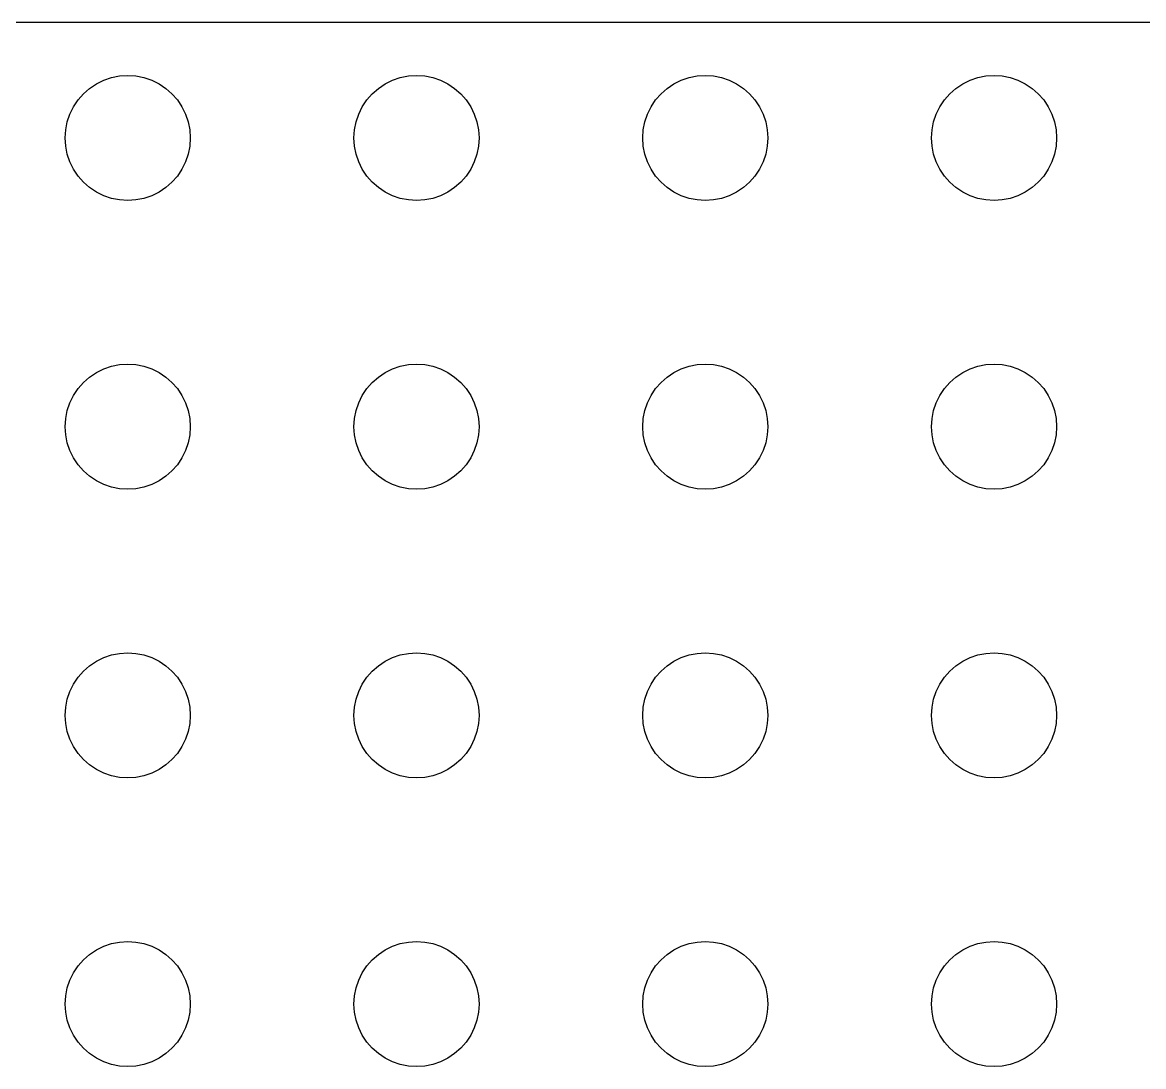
# Model space of a CAD drawing. Header units: metres. Extents: x -111 to 111, y -111 to 111.
# Drawn here: x -5.5 to 52.8, y 56.8 to 111 of the extents above; entities that cross this region are included whole.
import ezdxf

# ---------------------------------------------------------------- set-up
doc = ezdxf.new("R2010")
doc.units = ezdxf.units.M

msp = doc.modelspace()

# ---------------------------------------------------------------- linework, layer by layer
for p, q in [((106.005, 111.005), (-106.005, 111.005)), ((-1.97847, 107.578), (-1.625, 107.815)), ((-1.625, 107.815), (-1.24371, 108.003)), ((-1.24371, 108.003), (-0.84116, 108.139)), ((-0.84116, 108.139), (-0.42421, 108.222)), ((-0.42421, 108.222), (0, 108.25)), ((0, 108.25), (0.42421, 108.222)), ((0.42421, 108.222), (0.84116, 108.139)), ((0.84116, 108.139), (1.24371, 108.003)), ((1.24371, 108.003), (1.625, 107.815)), ((1.625, 107.815), (1.97847, 107.578)), ((13.0215, 107.578), (13.375, 107.815)), ((13.375, 107.815), (13.7563, 108.003)), ((13.7563, 108.003), (14.1588, 108.139)), ((14.1588, 108.139), (14.5758, 108.222)), ((14.5758, 108.222), (15, 108.25)), ((15, 108.25), (15.4242, 108.222)), ((15.4242, 108.222), (15.8412, 108.139)), ((15.8412, 108.139), (16.2437, 108.003)), ((16.2437, 108.003), (16.625, 107.815)), ((16.625, 107.815), (16.9785, 107.578)), ((28.0215, 107.578), (28.375, 107.815)), ((28.375, 107.815), (28.7563, 108.003)), ((28.7563, 108.003), (29.1588, 108.139)), ((29.1588, 108.139), (29.5758, 108.222)), ((29.5758, 108.222), (30, 108.25)), ((30, 108.25), (30.4242, 108.222)), ((30.4242, 108.222), (30.8412, 108.139)), ((30.8412, 108.139), (31.2437, 108.003)), ((31.2437, 108.003), (31.625, 107.815)), ((31.625, 107.815), (31.9785, 107.578)), ((43.0215, 107.578), (43.375, 107.815)), ((43.375, 107.815), (43.7563, 108.003)), ((43.7563, 108.003), (44.1588, 108.139)), ((44.1588, 108.139), (44.5758, 108.222)), ((44.5758, 108.222), (45, 108.25)), ((45, 108.25), (45.4242, 108.222)), ((45.4242, 108.222), (45.8412, 108.139)), ((45.8412, 108.139), (46.2437, 108.003)), ((46.2437, 108.003), (46.625, 107.815)), ((46.625, 107.815), (46.9785, 107.578)), ((-2.57838, 106.978), (-2.2981, 107.298)), ((-2.2981, 107.298), (-1.97847, 107.578)), ((1.97847, 107.578), (2.2981, 107.298)), ((2.2981, 107.298), (2.57838, 106.978)), ((12.4216, 106.978), (12.7019, 107.298)), ((12.7019, 107.298), (13.0215, 107.578)), ((16.9785, 107.578), (17.2981, 107.298)), ((17.2981, 107.298), (17.5784, 106.978)), ((27.4216, 106.978), (27.7019, 107.298)), ((27.7019, 107.298), (28.0215, 107.578)), ((31.9785, 107.578), (32.2981, 107.298)), ((32.2981, 107.298), (32.5784, 106.978)), ((42.4216, 106.978), (42.7019, 107.298)), ((42.7019, 107.298), (43.0215, 107.578)), ((46.9785, 107.578), (47.2981, 107.298)), ((47.2981, 107.298), (47.5784, 106.978)), ((-3.00259, 106.244), (-2.81458, 106.625)), ((-2.81458, 106.625), (-2.57838, 106.978)), ((2.57838, 106.978), (2.81458, 106.625)), ((2.81458, 106.625), (3.00259, 106.244)), ((11.9974, 106.244), (12.1854, 106.625)), ((12.1854, 106.625), (12.4216, 106.978)), ((17.5784, 106.978), (17.8146, 106.625)), ((17.8146, 106.625), (18.0026, 106.244)), ((26.9974, 106.244), (27.1854, 106.625)), ((27.1854, 106.625), (27.4216, 106.978)), ((32.5784, 106.978), (32.8146, 106.625)), ((32.8146, 106.625), (33.0026, 106.244)), ((41.9974, 106.244), (42.1854, 106.625)), ((42.1854, 106.625), (42.4216, 106.978)), ((47.5784, 106.978), (47.8146, 106.625)), ((47.8146, 106.625), (48.0026, 106.244)), ((-3.13925, 105.841), (-3.00259, 106.244)), ((3.00259, 106.244), (3.13925, 105.841)), ((11.8607, 105.841), (11.9974, 106.244)), ((18.0026, 106.244), (18.1393, 105.841)), ((26.8607, 105.841), (26.9974, 106.244)), ((33.0026, 106.244), (33.1393, 105.841)), ((41.8607, 105.841), (41.9974, 106.244)), ((48.0026, 106.244), (48.1393, 105.841)), ((-3.25, 105), (-3.22218, 105.424)), ((-3.22218, 105.424), (-3.13925, 105.841)), ((3.13925, 105.841), (3.22218, 105.424)), ((3.22218, 105.424), (3.25, 105)), ((11.75, 105), (11.7778, 105.424)), ((11.7778, 105.424), (11.8607, 105.841)), ((18.1393, 105.841), (18.2222, 105.424)), ((18.2222, 105.424), (18.25, 105)), ((26.75, 105), (26.7778, 105.424)), ((26.7778, 105.424), (26.8607, 105.841)), ((33.1393, 105.841), (33.2222, 105.424)), ((33.2222, 105.424), (33.25, 105)), ((41.75, 105), (41.7778, 105.424)), ((41.7778, 105.424), (41.8607, 105.841)), ((48.1393, 105.841), (48.2222, 105.424)), ((48.2222, 105.424), (48.25, 105)), ((-3.22218, 104.576), (-3.25, 105)), ((3.25, 105), (3.22218, 104.576)), ((11.7778, 104.576), (11.75, 105)), ((18.25, 105), (18.2222, 104.576)), ((26.7778, 104.576), (26.75, 105)), ((33.25, 105), (33.2222, 104.576)), ((41.7778, 104.576), (41.75, 105)), ((48.25, 105), (48.2222, 104.576)), ((-3.13925, 104.159), (-3.22218, 104.576)), ((3.22218, 104.576), (3.13925, 104.159)), ((11.8607, 104.159), (11.7778, 104.576)), ((18.2222, 104.576), (18.1393, 104.159)), ((26.8607, 104.159), (26.7778, 104.576)), ((33.2222, 104.576), (33.1393, 104.159)), ((41.8607, 104.159), (41.7778, 104.576)), ((48.2222, 104.576), (48.1393, 104.159)), ((-3.00259, 103.756), (-3.13925, 104.159)), ((-2.81458, 103.375), (-3.00259, 103.756)), ((3.00259, 103.756), (2.81458, 103.375)), ((3.13925, 104.159), (3.00259, 103.756)), ((11.9974, 103.756), (11.8607, 104.159)), ((12.1854, 103.375), (11.9974, 103.756)), ((18.0026, 103.756), (17.8146, 103.375)), ((18.1393, 104.159), (18.0026, 103.756)), ((26.9974, 103.756), (26.8607, 104.159)), ((27.1854, 103.375), (26.9974, 103.756)), ((33.0026, 103.756), (32.8146, 103.375)), ((33.1393, 104.159), (33.0026, 103.756)), ((41.9974, 103.756), (41.8607, 104.159)), ((42.1854, 103.375), (41.9974, 103.756)), ((48.0026, 103.756), (47.8146, 103.375)), ((48.1393, 104.159), (48.0026, 103.756)), ((-2.57838, 103.022), (-2.81458, 103.375)), ((2.81458, 103.375), (2.57838, 103.022)), ((12.4216, 103.022), (12.1854, 103.375)), ((17.8146, 103.375), (17.5784, 103.022)), ((27.4216, 103.022), (27.1854, 103.375)), ((32.8146, 103.375), (32.5784, 103.022)), ((42.4216, 103.022), (42.1854, 103.375)), ((47.8146, 103.375), (47.5784, 103.022)), ((-2.2981, 102.702), (-2.57838, 103.022)), ((-1.97847, 102.422), (-2.2981, 102.702)), ((2.2981, 102.702), (1.97847, 102.422)), ((2.57838, 103.022), (2.2981, 102.702)), ((12.7019, 102.702), (12.4216, 103.022)), ((13.0215, 102.422), (12.7019, 102.702)), ((17.2981, 102.702), (16.9785, 102.422)), ((17.5784, 103.022), (17.2981, 102.702)), ((27.7019, 102.702), (27.4216, 103.022)), ((28.0215, 102.422), (27.7019, 102.702)), ((32.2981, 102.702), (31.9785, 102.422)), ((32.5784, 103.022), (32.2981, 102.702)), ((42.7019, 102.702), (42.4216, 103.022)), ((43.0215, 102.422), (42.7019, 102.702)), ((47.2981, 102.702), (46.9785, 102.422)), ((47.5784, 103.022), (47.2981, 102.702)), ((-1.625, 102.185), (-1.97847, 102.422)), ((-1.24371, 101.997), (-1.625, 102.185)), ((-0.84116, 101.861), (-1.24371, 101.997)), ((1.24371, 101.997), (0.84116, 101.861)), ((1.625, 102.185), (1.24371, 101.997)), ((1.97847, 102.422), (1.625, 102.185)), ((13.375, 102.185), (13.0215, 102.422)), ((13.7563, 101.997), (13.375, 102.185)), ((14.1588, 101.861), (13.7563, 101.997)), ((16.2437, 101.997), (15.8412, 101.861)), ((16.625, 102.185), (16.2437, 101.997)), ((16.9785, 102.422), (16.625, 102.185)), ((28.375, 102.185), (28.0215, 102.422)), ((28.7563, 101.997), (28.375, 102.185)), ((29.1588, 101.861), (28.7563, 101.997)), ((31.2437, 101.997), (30.8412, 101.861)), ((31.625, 102.185), (31.2437, 101.997)), ((31.9785, 102.422), (31.625, 102.185)), ((43.375, 102.185), (43.0215, 102.422)), ((43.7563, 101.997), (43.375, 102.185)), ((44.1588, 101.861), (43.7563, 101.997)), ((46.2437, 101.997), (45.8412, 101.861)), ((46.625, 102.185), (46.2437, 101.997)), ((46.9785, 102.422), (46.625, 102.185)), ((-0.42421, 101.778), (-0.84116, 101.861)), ((0, 101.75), (-0.42421, 101.778)), ((0.42421, 101.778), (0, 101.75)), ((0.84116, 101.861), (0.42421, 101.778)), ((14.5758, 101.778), (14.1588, 101.861)), ((15, 101.75), (14.5758, 101.778)), ((15.4242, 101.778), (15, 101.75)), ((15.8412, 101.861), (15.4242, 101.778)), ((29.5758, 101.778), (29.1588, 101.861)), ((30, 101.75), (29.5758, 101.778)), ((30.4242, 101.778), (30, 101.75)), ((30.8412, 101.861), (30.4242, 101.778)), ((44.5758, 101.778), (44.1588, 101.861)), ((45, 101.75), (44.5758, 101.778)), ((45.4242, 101.778), (45, 101.75)), ((45.8412, 101.861), (45.4242, 101.778)), ((-0.84116, 93.1393), (-0.42421, 93.2222)), ((-0.42421, 93.2222), (0, 93.25)), ((0, 93.25), (0.42421, 93.2222)), ((0.42421, 93.2222), (0.84116, 93.1393)), ((14.1588, 93.1393), (14.5758, 93.2222)), ((14.5758, 93.2222), (15, 93.25)), ((15, 93.25), (15.4242, 93.2222)), ((15.4242, 93.2222), (15.8412, 93.1393)), ((29.1588, 93.1393), (29.5758, 93.2222)), ((29.5758, 93.2222), (30, 93.25)), ((30, 93.25), (30.4242, 93.2222)), ((30.4242, 93.2222), (30.8412, 93.1393)), ((44.1588, 93.1393), (44.5758, 93.2222)), ((44.5758, 93.2222), (45, 93.25)), ((45, 93.25), (45.4242, 93.2222)), ((45.4242, 93.2222), (45.8412, 93.1393)), ((-1.97847, 92.5784), (-1.625, 92.8146)), ((-1.625, 92.8146), (-1.24371, 93.0026)), ((-1.24371, 93.0026), (-0.84116, 93.1393)), ((0.84116, 93.1393), (1.24371, 93.0026)), ((1.24371, 93.0026), (1.625, 92.8146)), ((1.625, 92.8146), (1.97847, 92.5784)), ((13.0215, 92.5784), (13.375, 92.8146)), ((13.375, 92.8146), (13.7563, 93.0026)), ((13.7563, 93.0026), (14.1588, 93.1393)), ((15.8412, 93.1393), (16.2437, 93.0026)), ((16.2437, 93.0026), (16.625, 92.8146)), ((16.625, 92.8146), (16.9785, 92.5784)), ((28.0215, 92.5784), (28.375, 92.8146)), ((28.375, 92.8146), (28.7563, 93.0026)), ((28.7563, 93.0026), (29.1588, 93.1393)), ((30.8412, 93.1393), (31.2437, 93.0026)), ((31.2437, 93.0026), (31.625, 92.8146)), ((31.625, 92.8146), (31.9785, 92.5784)), ((43.0215, 92.5784), (43.375, 92.8146)), ((43.375, 92.8146), (43.7563, 93.0026)), ((43.7563, 93.0026), (44.1588, 93.1393)), ((45.8412, 93.1393), (46.2437, 93.0026)), ((46.2437, 93.0026), (46.625, 92.8146)), ((46.625, 92.8146), (46.9785, 92.5784)), ((-2.57838, 91.9785), (-2.2981, 92.2981)), ((-2.2981, 92.2981), (-1.97847, 92.5784)), ((1.97847, 92.5784), (2.2981, 92.2981)), ((2.2981, 92.2981), (2.57838, 91.9785)), ((12.4216, 91.9785), (12.7019, 92.2981)), ((12.7019, 92.2981), (13.0215, 92.5784)), ((16.9785, 92.5784), (17.2981, 92.2981)), ((17.2981, 92.2981), (17.5784, 91.9785)), ((27.4216, 91.9785), (27.7019, 92.2981)), ((27.7019, 92.2981), (28.0215, 92.5784)), ((31.9785, 92.5784), (32.2981, 92.2981)), ((32.2981, 92.2981), (32.5784, 91.9785)), ((42.4216, 91.9785), (42.7019, 92.2981)), ((42.7019, 92.2981), (43.0215, 92.5784)), ((46.9785, 92.5784), (47.2981, 92.2981)), ((47.2981, 92.2981), (47.5784, 91.9785)), ((-3.00259, 91.2437), (-2.81458, 91.625)), ((-2.81458, 91.625), (-2.57838, 91.9785)), ((2.57838, 91.9785), (2.81458, 91.625)), ((2.81458, 91.625), (3.00259, 91.2437)), ((11.9974, 91.2437), (12.1854, 91.625)), ((12.1854, 91.625), (12.4216, 91.9785)), ((17.5784, 91.9785), (17.8146, 91.625)), ((17.8146, 91.625), (18.0026, 91.2437)), ((26.9974, 91.2437), (27.1854, 91.625)), ((27.1854, 91.625), (27.4216, 91.9785)), ((32.5784, 91.9785), (32.8146, 91.625)), ((32.8146, 91.625), (33.0026, 91.2437)), ((41.9974, 91.2437), (42.1854, 91.625)), ((42.1854, 91.625), (42.4216, 91.9785)), ((47.5784, 91.9785), (47.8146, 91.625)), ((47.8146, 91.625), (48.0026, 91.2437)), ((-3.13925, 90.8412), (-3.00259, 91.2437)), ((3.00259, 91.2437), (3.13925, 90.8412)), ((11.8607, 90.8412), (11.9974, 91.2437)), ((18.0026, 91.2437), (18.1393, 90.8412)), ((26.8607, 90.8412), (26.9974, 91.2437)), ((33.0026, 91.2437), (33.1393, 90.8412)), ((41.8607, 90.8412), (41.9974, 91.2437)), ((48.0026, 91.2437), (48.1393, 90.8412)), ((-3.25, 90), (-3.22218, 90.4242)), ((-3.22218, 90.4242), (-3.13925, 90.8412)), ((3.13925, 90.8412), (3.22218, 90.4242)), ((3.22218, 90.4242), (3.25, 90)), ((11.75, 90), (11.7778, 90.4242)), ((11.7778, 90.4242), (11.8607, 90.8412)), ((18.1393, 90.8412), (18.2222, 90.4242)), ((18.2222, 90.4242), (18.25, 90)), ((26.75, 90), (26.7778, 90.4242)), ((26.7778, 90.4242), (26.8607, 90.8412)), ((33.1393, 90.8412), (33.2222, 90.4242)), ((33.2222, 90.4242), (33.25, 90)), ((41.75, 90), (41.7778, 90.4242)), ((41.7778, 90.4242), (41.8607, 90.8412)), ((48.1393, 90.8412), (48.2222, 90.4242)), ((48.2222, 90.4242), (48.25, 90)), ((-3.22218, 89.5758), (-3.25, 90)), ((3.25, 90), (3.22218, 89.5758)), ((11.7778, 89.5758), (11.75, 90)), ((18.25, 90), (18.2222, 89.5758)), ((26.7778, 89.5758), (26.75, 90)), ((33.25, 90), (33.2222, 89.5758)), ((41.7778, 89.5758), (41.75, 90)), ((48.25, 90), (48.2222, 89.5758)), ((-3.13925, 89.1588), (-3.22218, 89.5758)), ((-3.00259, 88.7563), (-3.13925, 89.1588)), ((3.13925, 89.1588), (3.00259, 88.7563)), ((3.22218, 89.5758), (3.13925, 89.1588)), ((11.8607, 89.1588), (11.7778, 89.5758)), ((11.9974, 88.7563), (11.8607, 89.1588)), ((18.1393, 89.1588), (18.0026, 88.7563)), ((18.2222, 89.5758), (18.1393, 89.1588)), ((26.8607, 89.1588), (26.7778, 89.5758)), ((26.9974, 88.7563), (26.8607, 89.1588)), ((33.1393, 89.1588), (33.0026, 88.7563)), ((33.2222, 89.5758), (33.1393, 89.1588)), ((41.8607, 89.1588), (41.7778, 89.5758)), ((41.9974, 88.7563), (41.8607, 89.1588)), ((48.1393, 89.1588), (48.0026, 88.7563)), ((48.2222, 89.5758), (48.1393, 89.1588)), ((-2.81458, 88.375), (-3.00259, 88.7563)), ((3.00259, 88.7563), (2.81458, 88.375)), ((12.1854, 88.375), (11.9974, 88.7563)), ((18.0026, 88.7563), (17.8146, 88.375)), ((27.1854, 88.375), (26.9974, 88.7563)), ((33.0026, 88.7563), (32.8146, 88.375)), ((42.1854, 88.375), (41.9974, 88.7563)), ((48.0026, 88.7563), (47.8146, 88.375)), ((-2.57838, 88.0215), (-2.81458, 88.375)), ((-2.2981, 87.7019), (-2.57838, 88.0215)), ((2.57838, 88.0215), (2.2981, 87.7019)), ((2.81458, 88.375), (2.57838, 88.0215)), ((12.4216, 88.0215), (12.1854, 88.375)), ((12.7019, 87.7019), (12.4216, 88.0215)), ((17.5784, 88.0215), (17.2981, 87.7019)), ((17.8146, 88.375), (17.5784, 88.0215)), ((27.4216, 88.0215), (27.1854, 88.375)), ((27.7019, 87.7019), (27.4216, 88.0215)), ((32.5784, 88.0215), (32.2981, 87.7019)), ((32.8146, 88.375), (32.5784, 88.0215)), ((42.4216, 88.0215), (42.1854, 88.375)), ((42.7019, 87.7019), (42.4216, 88.0215)), ((47.5784, 88.0215), (47.2981, 87.7019)), ((47.8146, 88.375), (47.5784, 88.0215)), ((-1.97847, 87.4216), (-2.2981, 87.7019)), ((-1.625, 87.1854), (-1.97847, 87.4216)), ((1.97847, 87.4216), (1.625, 87.1854)), ((2.2981, 87.7019), (1.97847, 87.4216)), ((13.0215, 87.4216), (12.7019, 87.7019)), ((13.375, 87.1854), (13.0215, 87.4216)), ((16.9785, 87.4216), (16.625, 87.1854)), ((17.2981, 87.7019), (16.9785, 87.4216)), ((28.0215, 87.4216), (27.7019, 87.7019)), ((28.375, 87.1854), (28.0215, 87.4216)), ((31.9785, 87.4216), (31.625, 87.1854)), ((32.2981, 87.7019), (31.9785, 87.4216)), ((43.0215, 87.4216), (42.7019, 87.7019)), ((43.375, 87.1854), (43.0215, 87.4216)), ((46.9785, 87.4216), (46.625, 87.1854)), ((47.2981, 87.7019), (46.9785, 87.4216)), ((-1.24371, 86.9974), (-1.625, 87.1854)), ((-0.84116, 86.8607), (-1.24371, 86.9974)), ((-0.42421, 86.7778), (-0.84116, 86.8607)), ((0, 86.75), (-0.42421, 86.7778)), ((0.42421, 86.7778), (0, 86.75)), ((0.84116, 86.8607), (0.42421, 86.7778)), ((1.24371, 86.9974), (0.84116, 86.8607)), ((1.625, 87.1854), (1.24371, 86.9974)), ((13.7563, 86.9974), (13.375, 87.1854)), ((14.1588, 86.8607), (13.7563, 86.9974)), ((14.5758, 86.7778), (14.1588, 86.8607)), ((15, 86.75), (14.5758, 86.7778)), ((15.4242, 86.7778), (15, 86.75)), ((15.8412, 86.8607), (15.4242, 86.7778)), ((16.2437, 86.9974), (15.8412, 86.8607)), ((16.625, 87.1854), (16.2437, 86.9974)), ((28.7563, 86.9974), (28.375, 87.1854)), ((29.1588, 86.8607), (28.7563, 86.9974)), ((29.5758, 86.7778), (29.1588, 86.8607)), ((30, 86.75), (29.5758, 86.7778)), ((30.4242, 86.7778), (30, 86.75)), ((30.8412, 86.8607), (30.4242, 86.7778)), ((31.2437, 86.9974), (30.8412, 86.8607)), ((31.625, 87.1854), (31.2437, 86.9974)), ((43.7563, 86.9974), (43.375, 87.1854)), ((44.1588, 86.8607), (43.7563, 86.9974)), ((44.5758, 86.7778), (44.1588, 86.8607)), ((45, 86.75), (44.5758, 86.7778)), ((45.4242, 86.7778), (45, 86.75)), ((45.8412, 86.8607), (45.4242, 86.7778)), ((46.2437, 86.9974), (45.8412, 86.8607)), ((46.625, 87.1854), (46.2437, 86.9974)), ((-1.24371, 78.0026), (-0.84116, 78.1393)), ((-0.84116, 78.1393), (-0.42421, 78.2222)), ((-0.42421, 78.2222), (0, 78.25)), ((0, 78.25), (0.42421, 78.2222)), ((0.42421, 78.2222), (0.84116, 78.1393)), ((0.84116, 78.1393), (1.24371, 78.0026)), ((13.7563, 78.0026), (14.1588, 78.1393)), ((14.1588, 78.1393), (14.5758, 78.2222)), ((14.5758, 78.2222), (15, 78.25)), ((15, 78.25), (15.4242, 78.2222)), ((15.4242, 78.2222), (15.8412, 78.1393)), ((15.8412, 78.1393), (16.2437, 78.0026)), ((28.7563, 78.0026), (29.1588, 78.1393)), ((29.1588, 78.1393), (29.5758, 78.2222)), ((29.5758, 78.2222), (30, 78.25)), ((30, 78.25), (30.4242, 78.2222)), ((30.4242, 78.2222), (30.8412, 78.1393)), ((30.8412, 78.1393), (31.2437, 78.0026)), ((43.7563, 78.0026), (44.1588, 78.1393)), ((44.1588, 78.1393), (44.5758, 78.2222)), ((44.5758, 78.2222), (45, 78.25)), ((45, 78.25), (45.4242, 78.2222)), ((45.4242, 78.2222), (45.8412, 78.1393)), ((45.8412, 78.1393), (46.2437, 78.0026)), ((-2.2981, 77.2981), (-1.97847, 77.5784)), ((-1.97847, 77.5784), (-1.625, 77.8146)), ((-1.625, 77.8146), (-1.24371, 78.0026)), ((1.24371, 78.0026), (1.625, 77.8146)), ((1.625, 77.8146), (1.97847, 77.5784)), ((1.97847, 77.5784), (2.2981, 77.2981)), ((12.7019, 77.2981), (13.0215, 77.5784)), ((13.0215, 77.5784), (13.375, 77.8146)), ((13.375, 77.8146), (13.7563, 78.0026)), ((16.2437, 78.0026), (16.625, 77.8146)), ((16.625, 77.8146), (16.9785, 77.5784)), ((16.9785, 77.5784), (17.2981, 77.2981)), ((27.7019, 77.2981), (28.0215, 77.5784)), ((28.0215, 77.5784), (28.375, 77.8146)), ((28.375, 77.8146), (28.7563, 78.0026)), ((31.2437, 78.0026), (31.625, 77.8146)), ((31.625, 77.8146), (31.9785, 77.5784)), ((31.9785, 77.5784), (32.2981, 77.2981)), ((42.7019, 77.2981), (43.0215, 77.5784)), ((43.0215, 77.5784), (43.375, 77.8146)), ((43.375, 77.8146), (43.7563, 78.0026)), ((46.2437, 78.0026), (46.625, 77.8146)), ((46.625, 77.8146), (46.9785, 77.5784)), ((46.9785, 77.5784), (47.2981, 77.2981)), ((-2.81458, 76.625), (-2.57838, 76.9785)), ((-2.57838, 76.9785), (-2.2981, 77.2981)), ((2.2981, 77.2981), (2.57838, 76.9785)), ((2.57838, 76.9785), (2.81458, 76.625)), ((12.1854, 76.625), (12.4216, 76.9785)), ((12.4216, 76.9785), (12.7019, 77.2981)), ((17.2981, 77.2981), (17.5784, 76.9785)), ((17.5784, 76.9785), (17.8146, 76.625)), ((27.1854, 76.625), (27.4216, 76.9785)), ((27.4216, 76.9785), (27.7019, 77.2981)), ((32.2981, 77.2981), (32.5784, 76.9785)), ((32.5784, 76.9785), (32.8146, 76.625)), ((42.1854, 76.625), (42.4216, 76.9785)), ((42.4216, 76.9785), (42.7019, 77.2981)), ((47.2981, 77.2981), (47.5784, 76.9785)), ((47.5784, 76.9785), (47.8146, 76.625)), ((-3.00259, 76.2437), (-2.81458, 76.625)), ((2.81458, 76.625), (3.00259, 76.2437)), ((11.9974, 76.2437), (12.1854, 76.625)), ((17.8146, 76.625), (18.0026, 76.2437)), ((26.9974, 76.2437), (27.1854, 76.625)), ((32.8146, 76.625), (33.0026, 76.2437)), ((41.9974, 76.2437), (42.1854, 76.625)), ((47.8146, 76.625), (48.0026, 76.2437)), ((-3.22218, 75.4242), (-3.13925, 75.8412)), ((-3.13925, 75.8412), (-3.00259, 76.2437)), ((3.00259, 76.2437), (3.13925, 75.8412)), ((3.13925, 75.8412), (3.22218, 75.4242)), ((11.7778, 75.4242), (11.8607, 75.8412)), ((11.8607, 75.8412), (11.9974, 76.2437)), ((18.0026, 76.2437), (18.1393, 75.8412)), ((18.1393, 75.8412), (18.2222, 75.4242)), ((26.7778, 75.4242), (26.8607, 75.8412)), ((26.8607, 75.8412), (26.9974, 76.2437)), ((33.0026, 76.2437), (33.1393, 75.8412)), ((33.1393, 75.8412), (33.2222, 75.4242)), ((41.7778, 75.4242), (41.8607, 75.8412)), ((41.8607, 75.8412), (41.9974, 76.2437)), ((48.0026, 76.2437), (48.1393, 75.8412)), ((48.1393, 75.8412), (48.2222, 75.4242)), ((-3.25, 75), (-3.22218, 75.4242)), ((3.22218, 75.4242), (3.25, 75)), ((11.75, 75), (11.7778, 75.4242)), ((18.2222, 75.4242), (18.25, 75)), ((26.75, 75), (26.7778, 75.4242)), ((33.2222, 75.4242), (33.25, 75)), ((41.75, 75), (41.7778, 75.4242)), ((48.2222, 75.4242), (48.25, 75)), ((-3.22218, 74.5758), (-3.25, 75)), ((-3.13925, 74.1588), (-3.22218, 74.5758)), ((3.22218, 74.5758), (3.13925, 74.1588)), ((3.25, 75), (3.22218, 74.5758)), ((11.7778, 74.5758), (11.75, 75)), ((11.8607, 74.1588), (11.7778, 74.5758)), ((18.2222, 74.5758), (18.1393, 74.1588)), ((18.25, 75), (18.2222, 74.5758)), ((26.7778, 74.5758), (26.75, 75)), ((26.8607, 74.1588), (26.7778, 74.5758)), ((33.2222, 74.5758), (33.1393, 74.1588)), ((33.25, 75), (33.2222, 74.5758)), ((41.7778, 74.5758), (41.75, 75)), ((41.8607, 74.1588), (41.7778, 74.5758)), ((48.2222, 74.5758), (48.1393, 74.1588)), ((48.25, 75), (48.2222, 74.5758)), ((-3.00259, 73.7563), (-3.13925, 74.1588)), ((3.13925, 74.1588), (3.00259, 73.7563)), ((11.9974, 73.7563), (11.8607, 74.1588)), ((18.1393, 74.1588), (18.0026, 73.7563)), ((26.9974, 73.7563), (26.8607, 74.1588)), ((33.1393, 74.1588), (33.0026, 73.7563)), ((41.9974, 73.7563), (41.8607, 74.1588)), ((48.1393, 74.1588), (48.0026, 73.7563)), ((-2.81458, 73.375), (-3.00259, 73.7563)), ((3.00259, 73.7563), (2.81458, 73.375)), ((12.1854, 73.375), (11.9974, 73.7563)), ((18.0026, 73.7563), (17.8146, 73.375)), ((27.1854, 73.375), (26.9974, 73.7563)), ((33.0026, 73.7563), (32.8146, 73.375)), ((42.1854, 73.375), (41.9974, 73.7563)), ((48.0026, 73.7563), (47.8146, 73.375)), ((-2.57838, 73.0215), (-2.81458, 73.375)), ((-2.2981, 72.7019), (-2.57838, 73.0215)), ((2.57838, 73.0215), (2.2981, 72.7019)), ((2.81458, 73.375), (2.57838, 73.0215)), ((12.4216, 73.0215), (12.1854, 73.375)), ((12.7019, 72.7019), (12.4216, 73.0215)), ((17.5784, 73.0215), (17.2981, 72.7019)), ((17.8146, 73.375), (17.5784, 73.0215)), ((27.4216, 73.0215), (27.1854, 73.375)), ((27.7019, 72.7019), (27.4216, 73.0215)), ((32.5784, 73.0215), (32.2981, 72.7019)), ((32.8146, 73.375), (32.5784, 73.0215)), ((42.4216, 73.0215), (42.1854, 73.375)), ((42.7019, 72.7019), (42.4216, 73.0215)), ((47.5784, 73.0215), (47.2981, 72.7019)), ((47.8146, 73.375), (47.5784, 73.0215)), ((-1.97847, 72.4216), (-2.2981, 72.7019)), ((-1.625, 72.1854), (-1.97847, 72.4216)), ((1.97847, 72.4216), (1.625, 72.1854)), ((2.2981, 72.7019), (1.97847, 72.4216)), ((13.0215, 72.4216), (12.7019, 72.7019)), ((13.375, 72.1854), (13.0215, 72.4216)), ((16.9785, 72.4216), (16.625, 72.1854)), ((17.2981, 72.7019), (16.9785, 72.4216)), ((28.0215, 72.4216), (27.7019, 72.7019)), ((28.375, 72.1854), (28.0215, 72.4216)), ((31.9785, 72.4216), (31.625, 72.1854)), ((32.2981, 72.7019), (31.9785, 72.4216)), ((43.0215, 72.4216), (42.7019, 72.7019)), ((43.375, 72.1854), (43.0215, 72.4216)), ((46.9785, 72.4216), (46.625, 72.1854)), ((47.2981, 72.7019), (46.9785, 72.4216)), ((-1.24371, 71.9974), (-1.625, 72.1854)), ((-0.84116, 71.8607), (-1.24371, 71.9974)), ((-0.42421, 71.7778), (-0.84116, 71.8607)), ((0, 71.75), (-0.42421, 71.7778)), ((0.42421, 71.7778), (0, 71.75)), ((0.84116, 71.8607), (0.42421, 71.7778)), ((1.24371, 71.9974), (0.84116, 71.8607)), ((1.625, 72.1854), (1.24371, 71.9974)), ((13.7563, 71.9974), (13.375, 72.1854)), ((14.1588, 71.8607), (13.7563, 71.9974)), ((14.5758, 71.7778), (14.1588, 71.8607)), ((15, 71.75), (14.5758, 71.7778)), ((15.4242, 71.7778), (15, 71.75)), ((15.8412, 71.8607), (15.4242, 71.7778)), ((16.2437, 71.9974), (15.8412, 71.8607)), ((16.625, 72.1854), (16.2437, 71.9974)), ((28.7563, 71.9974), (28.375, 72.1854)), ((29.1588, 71.8607), (28.7563, 71.9974)), ((29.5758, 71.7778), (29.1588, 71.8607)), ((30, 71.75), (29.5758, 71.7778)), ((30.4242, 71.7778), (30, 71.75)), ((30.8412, 71.8607), (30.4242, 71.7778)), ((31.2437, 71.9974), (30.8412, 71.8607)), ((31.625, 72.1854), (31.2437, 71.9974)), ((43.7563, 71.9974), (43.375, 72.1854)), ((44.1588, 71.8607), (43.7563, 71.9974)), ((44.5758, 71.7778), (44.1588, 71.8607)), ((45, 71.75), (44.5758, 71.7778)), ((45.4242, 71.7778), (45, 71.75)), ((45.8412, 71.8607), (45.4242, 71.7778)), ((46.2437, 71.9974), (45.8412, 71.8607)), ((46.625, 72.1854), (46.2437, 71.9974)), ((-1.625, 62.8146), (-1.24371, 63.0026)), ((-1.24371, 63.0026), (-0.84116, 63.1393)), ((-0.84116, 63.1393), (-0.42421, 63.2222)), ((-0.42421, 63.2222), (0, 63.25)), ((0, 63.25), (0.42421, 63.2222)), ((0.42421, 63.2222), (0.84116, 63.1393)), ((0.84116, 63.1393), (1.24371, 63.0026)), ((1.24371, 63.0026), (1.625, 62.8146)), ((13.375, 62.8146), (13.7563, 63.0026)), ((13.7563, 63.0026), (14.1588, 63.1393)), ((14.1588, 63.1393), (14.5758, 63.2222)), ((14.5758, 63.2222), (15, 63.25)), ((15, 63.25), (15.4242, 63.2222)), ((15.4242, 63.2222), (15.8412, 63.1393)), ((15.8412, 63.1393), (16.2437, 63.0026)), ((16.2437, 63.0026), (16.625, 62.8146)), ((28.375, 62.8146), (28.7563, 63.0026)), ((28.7563, 63.0026), (29.1588, 63.1393)), ((29.1588, 63.1393), (29.5758, 63.2222)), ((29.5758, 63.2222), (30, 63.25)), ((30, 63.25), (30.4242, 63.2222)), ((30.4242, 63.2222), (30.8412, 63.1393)), ((30.8412, 63.1393), (31.2437, 63.0026)), ((31.2437, 63.0026), (31.625, 62.8146)), ((43.375, 62.8146), (43.7563, 63.0026)), ((43.7563, 63.0026), (44.1588, 63.1393)), ((44.1588, 63.1393), (44.5758, 63.2222)), ((44.5758, 63.2222), (45, 63.25)), ((45, 63.25), (45.4242, 63.2222)), ((45.4242, 63.2222), (45.8412, 63.1393)), ((45.8412, 63.1393), (46.2437, 63.0026)), ((46.2437, 63.0026), (46.625, 62.8146)), ((-2.2981, 62.2981), (-1.97847, 62.5784)), ((-1.97847, 62.5784), (-1.625, 62.8146)), ((1.625, 62.8146), (1.97847, 62.5784)), ((1.97847, 62.5784), (2.2981, 62.2981)), ((12.7019, 62.2981), (13.0215, 62.5784)), ((13.0215, 62.5784), (13.375, 62.8146)), ((16.625, 62.8146), (16.9785, 62.5784)), ((16.9785, 62.5784), (17.2981, 62.2981)), ((27.7019, 62.2981), (28.0215, 62.5784)), ((28.0215, 62.5784), (28.375, 62.8146)), ((31.625, 62.8146), (31.9785, 62.5784)), ((31.9785, 62.5784), (32.2981, 62.2981)), ((42.7019, 62.2981), (43.0215, 62.5784)), ((43.0215, 62.5784), (43.375, 62.8146)), ((46.625, 62.8146), (46.9785, 62.5784)), ((46.9785, 62.5784), (47.2981, 62.2981)), ((-2.81458, 61.625), (-2.57838, 61.9785)), ((-2.57838, 61.9785), (-2.2981, 62.2981)), ((2.2981, 62.2981), (2.57838, 61.9785)), ((2.57838, 61.9785), (2.81458, 61.625)), ((12.1854, 61.625), (12.4216, 61.9785)), ((12.4216, 61.9785), (12.7019, 62.2981)), ((17.2981, 62.2981), (17.5784, 61.9785)), ((17.5784, 61.9785), (17.8146, 61.625)), ((27.1854, 61.625), (27.4216, 61.9785)), ((27.4216, 61.9785), (27.7019, 62.2981)), ((32.2981, 62.2981), (32.5784, 61.9785)), ((32.5784, 61.9785), (32.8146, 61.625)), ((42.1854, 61.625), (42.4216, 61.9785)), ((42.4216, 61.9785), (42.7019, 62.2981)), ((47.2981, 62.2981), (47.5784, 61.9785)), ((47.5784, 61.9785), (47.8146, 61.625)), ((-3.13925, 60.8412), (-3.00259, 61.2437)), ((-3.00259, 61.2437), (-2.81458, 61.625)), ((2.81458, 61.625), (3.00259, 61.2437)), ((3.00259, 61.2437), (3.13925, 60.8412)), ((11.8607, 60.8412), (11.9974, 61.2437)), ((11.9974, 61.2437), (12.1854, 61.625)), ((17.8146, 61.625), (18.0026, 61.2437)), ((18.0026, 61.2437), (18.1393, 60.8412)), ((26.8607, 60.8412), (26.9974, 61.2437)), ((26.9974, 61.2437), (27.1854, 61.625)), ((32.8146, 61.625), (33.0026, 61.2437)), ((33.0026, 61.2437), (33.1393, 60.8412)), ((41.8607, 60.8412), (41.9974, 61.2437)), ((41.9974, 61.2437), (42.1854, 61.625)), ((47.8146, 61.625), (48.0026, 61.2437)), ((48.0026, 61.2437), (48.1393, 60.8412)), ((-3.22218, 60.4242), (-3.13925, 60.8412)), ((3.13925, 60.8412), (3.22218, 60.4242)), ((11.7778, 60.4242), (11.8607, 60.8412)), ((18.1393, 60.8412), (18.2222, 60.4242)), ((26.7778, 60.4242), (26.8607, 60.8412)), ((33.1393, 60.8412), (33.2222, 60.4242)), ((41.7778, 60.4242), (41.8607, 60.8412)), ((48.1393, 60.8412), (48.2222, 60.4242)), ((-3.25, 60), (-3.22218, 60.4242)), ((-3.22218, 59.5758), (-3.25, 60)), ((3.22218, 60.4242), (3.25, 60)), ((3.25, 60), (3.22218, 59.5758)), ((11.75, 60), (11.7778, 60.4242)), ((11.7778, 59.5758), (11.75, 60)), ((18.2222, 60.4242), (18.25, 60)), ((18.25, 60), (18.2222, 59.5758)), ((26.75, 60), (26.7778, 60.4242)), ((26.7778, 59.5758), (26.75, 60)), ((33.2222, 60.4242), (33.25, 60)), ((33.25, 60), (33.2222, 59.5758)), ((41.75, 60), (41.7778, 60.4242)), ((41.7778, 59.5758), (41.75, 60)), ((48.2222, 60.4242), (48.25, 60)), ((48.25, 60), (48.2222, 59.5758)), ((-3.13925, 59.1588), (-3.22218, 59.5758)), ((3.22218, 59.5758), (3.13925, 59.1588)), ((11.8607, 59.1588), (11.7778, 59.5758)), ((18.2222, 59.5758), (18.1393, 59.1588)), ((26.8607, 59.1588), (26.7778, 59.5758)), ((33.2222, 59.5758), (33.1393, 59.1588)), ((41.8607, 59.1588), (41.7778, 59.5758)), ((48.2222, 59.5758), (48.1393, 59.1588)), ((-3.00259, 58.7563), (-3.13925, 59.1588)), ((3.13925, 59.1588), (3.00259, 58.7563)), ((11.9974, 58.7563), (11.8607, 59.1588)), ((18.1393, 59.1588), (18.0026, 58.7563)), ((26.9974, 58.7563), (26.8607, 59.1588)), ((33.1393, 59.1588), (33.0026, 58.7563)), ((41.9974, 58.7563), (41.8607, 59.1588)), ((48.1393, 59.1588), (48.0026, 58.7563)), ((-2.81458, 58.375), (-3.00259, 58.7563)), ((-2.57838, 58.0215), (-2.81458, 58.375)), ((2.81458, 58.375), (2.57838, 58.0215)), ((3.00259, 58.7563), (2.81458, 58.375)), ((12.1854, 58.375), (11.9974, 58.7563)), ((12.4216, 58.0215), (12.1854, 58.375)), ((17.8146, 58.375), (17.5784, 58.0215)), ((18.0026, 58.7563), (17.8146, 58.375)), ((27.1854, 58.375), (26.9974, 58.7563)), ((27.4216, 58.0215), (27.1854, 58.375)), ((32.8146, 58.375), (32.5784, 58.0215)), ((33.0026, 58.7563), (32.8146, 58.375)), ((42.1854, 58.375), (41.9974, 58.7563)), ((42.4216, 58.0215), (42.1854, 58.375)), ((47.8146, 58.375), (47.5784, 58.0215)), ((48.0026, 58.7563), (47.8146, 58.375)), ((-2.2981, 57.7019), (-2.57838, 58.0215)), ((-1.97847, 57.4216), (-2.2981, 57.7019)), ((2.2981, 57.7019), (1.97847, 57.4216)), ((2.57838, 58.0215), (2.2981, 57.7019)), ((12.7019, 57.7019), (12.4216, 58.0215)), ((13.0215, 57.4216), (12.7019, 57.7019)), ((17.2981, 57.7019), (16.9785, 57.4216)), ((17.5784, 58.0215), (17.2981, 57.7019)), ((27.7019, 57.7019), (27.4216, 58.0215)), ((28.0215, 57.4216), (27.7019, 57.7019)), ((32.2981, 57.7019), (31.9785, 57.4216)), ((32.5784, 58.0215), (32.2981, 57.7019)), ((42.7019, 57.7019), (42.4216, 58.0215)), ((43.0215, 57.4216), (42.7019, 57.7019)), ((47.2981, 57.7019), (46.9785, 57.4216)), ((47.5784, 58.0215), (47.2981, 57.7019)), ((-1.625, 57.1854), (-1.97847, 57.4216)), ((-1.24371, 56.9974), (-1.625, 57.1854)), ((1.625, 57.1854), (1.24371, 56.9974)), ((1.97847, 57.4216), (1.625, 57.1854)), ((13.375, 57.1854), (13.0215, 57.4216)), ((13.7563, 56.9974), (13.375, 57.1854)), ((16.625, 57.1854), (16.2437, 56.9974)), ((16.9785, 57.4216), (16.625, 57.1854)), ((28.375, 57.1854), (28.0215, 57.4216)), ((28.7563, 56.9974), (28.375, 57.1854)), ((31.625, 57.1854), (31.2437, 56.9974)), ((31.9785, 57.4216), (31.625, 57.1854)), ((43.375, 57.1854), (43.0215, 57.4216)), ((43.7563, 56.9974), (43.375, 57.1854)), ((46.625, 57.1854), (46.2437, 56.9974)), ((46.9785, 57.4216), (46.625, 57.1854)), ((-0.84116, 56.8607), (-1.24371, 56.9974)), ((-0.42421, 56.7778), (-0.84116, 56.8607)), ((0, 56.75), (-0.42421, 56.7778)), ((0.42421, 56.7778), (0, 56.75)), ((0.84116, 56.8607), (0.42421, 56.7778)), ((1.24371, 56.9974), (0.84116, 56.8607)), ((14.1588, 56.8607), (13.7563, 56.9974)), ((14.5758, 56.7778), (14.1588, 56.8607)), ((15, 56.75), (14.5758, 56.7778)), ((15.4242, 56.7778), (15, 56.75)), ((15.8412, 56.8607), (15.4242, 56.7778)), ((16.2437, 56.9974), (15.8412, 56.8607)), ((29.1588, 56.8607), (28.7563, 56.9974)), ((29.5758, 56.7778), (29.1588, 56.8607)), ((30, 56.75), (29.5758, 56.7778)), ((30.4242, 56.7778), (30, 56.75)), ((30.8412, 56.8607), (30.4242, 56.7778)), ((31.2437, 56.9974), (30.8412, 56.8607)), ((44.1588, 56.8607), (43.7563, 56.9974)), ((44.5758, 56.7778), (44.1588, 56.8607)), ((45, 56.75), (44.5758, 56.7778)), ((45.4242, 56.7778), (45, 56.75)), ((45.8412, 56.8607), (45.4242, 56.7778)), ((46.2437, 56.9974), (45.8412, 56.8607))]:
    msp.add_line(p, q)

doc.saveas('drawing.dxf')
